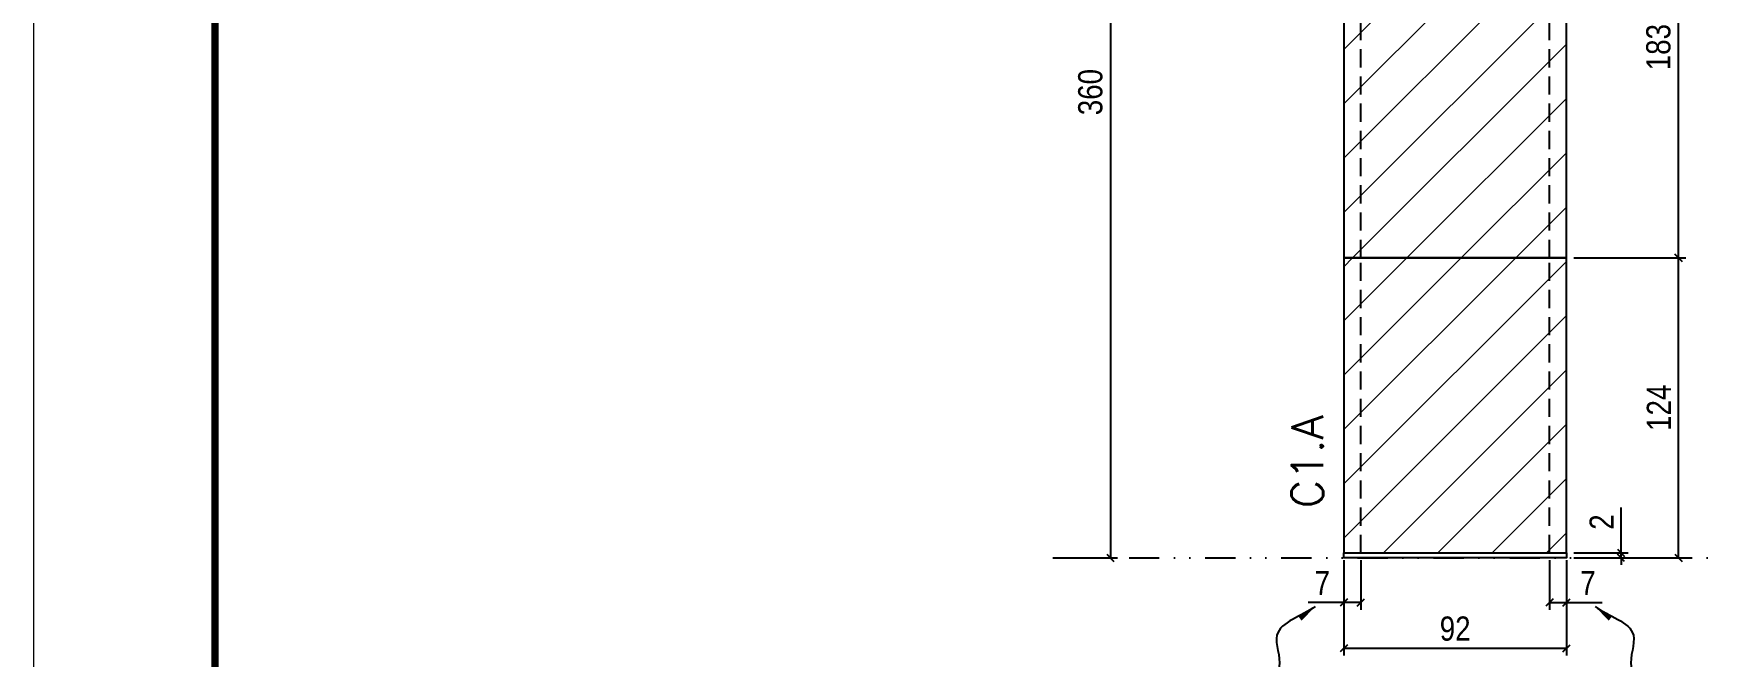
# Model space of a CAD drawing. Extents: x 2949 to 9203, y -16089 to 12527.
# Drawn here: x 7718 to 8409, y 3787 to 4045 of the extents above; entities that cross this region are included whole.
import ezdxf

# ---------------------------------------------------------------- set-up
doc = ezdxf.new("R2010")
doc.units = 0
for name, pattern in [('DASHED', [0.75, 0.5, -0.25]), ('DIVIDE2', [0.625, 0.25, -0.125, 0, -0.125, 0, -0.125]), ('HIDDEN', [0.375, 0.25, -0.125])]:
    doc.linetypes.add(name, pattern=pattern)
for name, color, linetype in [('COTA', 241, 'Continuous'), ('cotas', 4, 'Continuous'), ('Nível', 160, 'Continuous'), ('Painéis', 200, 'Continuous'), ('Sarrafo de Pressão', 42, 'HIDDEN')]:
    doc.layers.add(name, color=color, linetype=linetype)
for name, color, linetype, lineweight in [('Folhas', 255, 'Continuous', 9), ('Hachura', 251, 'Continuous', 9), ('SARRAFO DE PRESSAO', 251, 'DASHED', 9), ('Texto Seção', 7, 'Continuous', 15)]:
    doc.layers.add(name, color=color, linetype=linetype, lineweight=lineweight)
doc.styles.add('COTA TECNICA', font='techl___.ttf', dxfattribs={"height": 10})
doc.styles.add('COTA TECNICA-50', font='techl___.ttf', dxfattribs={"height": 10})
doc.styles.add('REGUA-120', font='ROMANS.shx', dxfattribs={"height": 15})
doc.styles.get("Standard").update_dxf_attribs({"font": 'arial.ttf'})
doc.dimstyles.new('COTA PAINEL-50', dxfattribs={"dimtxt": 10, "dimasz": 3, "dimexe": 3, "dimexo": 3, "dimgap": 3, "dimtad": 1, "dimdec": 1, "dimzin": 12, "dimdsep": 46, "dimtxsty": 'COTA TECNICA-50', "dimblk1": 'OBLIQUE', "dimblk2": 'OBLIQUE', "dimsah": 1, "dimcen": 0.9, "dimclrd": 4, "dimclre": 4, "dimclrt": 240, "dimadec": 1, "dimazin": 3, "dimtfac": 1, "dimtdec": 1, "dimtmove": 0, "dimatfit": 3, "dimfxl": 1, "dimtolj": 1, "dimtzin": 12, "dimarcsym": 0})
doc.dimstyles.new('PAINEL', dxfattribs={"dimtxt": 10, "dimasz": 3, "dimexe": 3, "dimexo": 3, "dimgap": 3, "dimtad": 1, "dimdec": 1, "dimzin": 12, "dimdsep": 46, "dimtxsty": 'COTA TECNICA', "dimblk1": 'OBLIQUE', "dimblk2": 'OBLIQUE', "dimsah": 1, "dimcen": 0.9, "dimclrd": 4, "dimclre": 4, "dimclrt": 240, "dimadec": 1, "dimazin": 3, "dimtfac": 1, "dimtdec": 1, "dimtmove": 0, "dimatfit": 3, "dimfxl": 1, "dimtolj": 1, "dimtzin": 12, "dimarcsym": 0})
doc.dimstyles.get("Standard").update_dxf_attribs({"dimtxt": 0.18, "dimasz": 0.18, "dimexe": 0.18, "dimexo": 0.0625, "dimgap": 0.09, "dimtad": 0, "dimtih": 1, "dimtoh": 1, "dimdec": 4, "dimzin": 0, "dimdsep": 46, "dimtxsty": 'Standard', "dimcen": 0.09, "dimadec": 0, "dimazin": 0, "dimtfac": 1, "dimtdec": 4, "dimtofl": 0, "dimtmove": 0, "dimatfit": 3, "dimfxl": 1, "dimtolj": 1, "dimtzin": 0, "dimarcsym": 0})

# ---------------------------------------------------------------- blocks, each defined once
blk = doc.blocks.new('9999999999')
at = {"layer": 'Folhas'}
blk.add_lwpolyline([(98138.98, 34190.21), (99623.98, 34190.21), (99623.98, 35240.21), (98138.98, 35240.21)], close=True, dxfattribs=at)
at = {"layer": 'Folhas', "color": 30, "const_width": 3}
blk.add_lwpolyline([(98213.98, 34230.21), (99583.98, 34230.21), (99583.98, 35200.21), (98213.98, 35200.21)], close=True, dxfattribs=at)
blk = doc.blocks.new('_Oblique')
at = {"color": 0, "linetype": 'ByBlock', "lineweight": -2}
blk.add_line((-0.5, -0.5), (0.5, 0.5), dxfattribs=at)
blk = doc.blocks.new('*D1116')
at = {"layer": 'cotas', "color": 4, "linetype": 'ByBlock', "lineweight": -2, "transparency": 16777216}
for p, q in [((8141.69, 4187.99), (8165.41, 4187.99)), ((8162.41, 4187.99), (8162.41, 3827.99)), ((8141.69, 3827.99), (8165.41, 3827.99))]:
    blk.add_line(p, q, dxfattribs=at)
at = {"layer": 'Defpoints', "color": 0, "linetype": 'ByBlock', "transparency": 16777216}
for p in [(8138.69, 4187.99), (8138.69, 3827.99), (8162.41, 3827.99)]:
    blk.add_point(p, dxfattribs=at)
at = {"layer": 'cotas', "color": 4, "linetype": 'ByBlock', "lineweight": -2, "transparency": 16777216, "xscale": 3, "yscale": 3, "zscale": 3}
for p, rotation in [((8162.41, 4187.99), 90), ((8162.41, 3827.99), 270)]:
    blk.add_blockref('_Oblique', p, dxfattribs=dict(at, rotation=rotation))
at = {"layer": 'cotas', "color": 240, "linetype": 'ByBlock', "transparency": 16777216, "insert": (8154.19, 4020.52), "char_height": 10, "attachment_point": 5, "rotation": 90, "style": 'COTA TECNICA'}
blk.add_mtext('\\A1;360', dxfattribs=at)
blk = doc.blocks.new('*D1097')
at = {"layer": 'COTA', "color": 4, "lineweight": -2, "transparency": 16777216}
for p, q in [((8258.86, 3826.99), (8258.86, 3787.54)), ((8350.86, 3826.99), (8350.86, 3787.54)), ((8258.86, 3790.54), (8350.86, 3790.54))]:
    blk.add_line(p, q, dxfattribs=at)
at = {"layer": 'Defpoints', "color": 0, "transparency": 16777216}
for p in [(8258.86, 3829.99), (8350.86, 3829.99), (8350.86, 3790.54)]:
    blk.add_point(p, dxfattribs=at)
at = {"layer": 'COTA', "color": 4, "lineweight": -2, "transparency": 16777216, "xscale": 3, "yscale": 3, "zscale": 3, "rotation": 180}
blk.add_blockref('_Oblique', (8258.86, 3790.54), dxfattribs=at)
at = {"layer": 'COTA', "color": 4, "lineweight": -2, "transparency": 16777216, "xscale": 3, "yscale": 3, "zscale": 3}
blk.add_blockref('_Oblique', (8350.86, 3790.54), dxfattribs=at)
at = {"layer": 'COTA', "color": 240, "transparency": 16777216, "insert": (8304.86, 3798.63), "char_height": 10, "attachment_point": 5, "style": 'COTA TECNICA'}
blk.add_mtext('\\A1;92', dxfattribs=at)
blk = doc.blocks.new('*D1098')
at = {"layer": 'COTA', "color": 4, "lineweight": -2, "transparency": 16777216}
for p, q in [((8353.86, 3951.99), (8400.1, 3951.99)), ((8397.1, 3827.99), (8397.1, 3951.99)), ((8353.86, 3827.99), (8400.1, 3827.99))]:
    blk.add_line(p, q, dxfattribs=at)
at = {"layer": 'Defpoints', "color": 0, "transparency": 16777216}
for p in [(8350.86, 3951.99), (8397.1, 3951.99), (8350.86, 3827.99)]:
    blk.add_point(p, dxfattribs=at)
at = {"layer": 'COTA', "color": 4, "lineweight": -2, "transparency": 16777216, "xscale": 3, "yscale": 3, "zscale": 3}
for p, rotation in [((8397.1, 3951.99), 90), ((8397.1, 3827.99), 270)]:
    blk.add_blockref('_Oblique', p, dxfattribs=dict(at, rotation=rotation))
at = {"layer": 'COTA', "color": 240, "transparency": 16777216, "insert": (8389.03, 3889.99), "char_height": 10, "attachment_point": 5, "rotation": 90, "style": 'COTA TECNICA-50'}
blk.add_mtext('\\A1;124', dxfattribs=at)
blk = doc.blocks.new('*D1099')
at = {"layer": 'COTA', "color": 4, "lineweight": -2, "transparency": 16777216}
for p, q in [((8373.39, 3829.99), (8373.39, 3848.79)), ((8353.86, 3829.99), (8376.39, 3829.99)), ((8373.39, 3827.99), (8373.39, 3829.99)), ((8353.86, 3827.99), (8376.39, 3827.99)), ((8373.39, 3827.99), (8373.39, 3824.99))]:
    blk.add_line(p, q, dxfattribs=at)
at = {"layer": 'Defpoints', "color": 0, "transparency": 16777216}
for p in [(8350.86, 3829.99), (8350.86, 3827.99), (8373.39, 3827.99)]:
    blk.add_point(p, dxfattribs=at)
at = {"layer": 'COTA', "color": 4, "lineweight": -2, "transparency": 16777216, "xscale": 3, "yscale": 3, "zscale": 3}
for p, rotation in [((8373.39, 3829.99), 270), ((8373.39, 3827.99), 90)]:
    blk.add_blockref('_Oblique', p, dxfattribs=dict(at, rotation=rotation))
at = {"layer": 'COTA', "color": 240, "transparency": 16777216, "insert": (8365.39, 3842.74), "char_height": 10, "attachment_point": 5, "rotation": 90, "style": 'COTA TECNICA-50'}
blk.add_mtext('\\A1;2', dxfattribs=at)
blk = doc.blocks.new('*D1100')
at = {"layer": 'COTA', "color": 4, "linetype": 'ByBlock', "lineweight": -2, "transparency": 16777216}
for p, q in [((8353.86, 4135.79), (8400.1, 4135.79)), ((8397.1, 3951.99), (8397.1, 4135.79)), ((8353.86, 3951.99), (8400.1, 3951.99))]:
    blk.add_line(p, q, dxfattribs=at)
at = {"layer": 'Defpoints', "color": 0, "linetype": 'ByBlock', "transparency": 16777216}
for p in [(8350.86, 4135.79), (8397.1, 4135.79), (8350.86, 3951.99)]:
    blk.add_point(p, dxfattribs=at)
at = {"layer": 'COTA', "color": 4, "linetype": 'ByBlock', "lineweight": -2, "transparency": 16777216, "xscale": 3, "yscale": 3, "zscale": 3}
for p, rotation in [((8397.1, 4135.79), 90), ((8397.1, 3951.99), 270)]:
    blk.add_blockref('_Oblique', p, dxfattribs=dict(at, rotation=rotation))
at = {"layer": 'COTA', "color": 240, "linetype": 'ByBlock', "transparency": 16777216, "insert": (8388.86, 4043.89), "char_height": 10, "attachment_point": 5, "rotation": 90, "style": 'COTA TECNICA'}
blk.add_mtext('\\A1;183.8', dxfattribs=at)
blk = doc.blocks.new('*D1112')
at = {"layer": 'COTA', "color": 4, "lineweight": -2, "transparency": 16777216}
for p, q in [((8258.86, 3824.99), (8258.86, 3806.48)), ((8265.86, 3826.99), (8265.86, 3806.48)), ((8258.86, 3809.48), (8244.13, 3809.48)), ((8265.86, 3809.48), (8258.86, 3809.48))]:
    blk.add_line(p, q, dxfattribs=at)
at = {"layer": 'Defpoints', "color": 0, "transparency": 16777216}
for p in [(8265.86, 3829.99), (8258.86, 3827.99), (8258.86, 3809.48)]:
    blk.add_point(p, dxfattribs=at)
at = {"layer": 'COTA', "color": 4, "lineweight": -2, "transparency": 16777216, "xscale": 3, "yscale": 3, "zscale": 3, "rotation": 180}
blk.add_blockref('_Oblique', (8258.86, 3809.48), dxfattribs=at)
at = {"layer": 'COTA', "color": 4, "lineweight": -2, "transparency": 16777216, "xscale": 3, "yscale": 3, "zscale": 3}
blk.add_blockref('_Oblique', (8265.86, 3809.48), dxfattribs=at)
at = {"layer": 'COTA', "color": 240, "transparency": 16777216, "insert": (8250, 3817.55), "char_height": 10, "attachment_point": 5, "style": 'COTA TECNICA-50'}
blk.add_mtext('\\A1;7', dxfattribs=at)
blk = doc.blocks.new('*D1113')
at = {"layer": 'COTA', "color": 4, "lineweight": -2, "transparency": 16777216}
for p, q in [((8343.86, 3826.99), (8343.86, 3806.48)), ((8350.86, 3824.99), (8350.86, 3806.48)), ((8343.86, 3809.48), (8350.86, 3809.48)), ((8350.86, 3809.48), (8365.59, 3809.48))]:
    blk.add_line(p, q, dxfattribs=at)
at = {"layer": 'Defpoints', "color": 0, "transparency": 16777216}
for p in [(8343.86, 3829.99), (8350.86, 3827.99), (8350.86, 3809.48)]:
    blk.add_point(p, dxfattribs=at)
at = {"layer": 'COTA', "color": 4, "lineweight": -2, "transparency": 16777216, "xscale": 3, "yscale": 3, "zscale": 3, "rotation": 180}
blk.add_blockref('_Oblique', (8343.86, 3809.48), dxfattribs=at)
at = {"layer": 'COTA', "color": 4, "lineweight": -2, "transparency": 16777216, "xscale": 3, "yscale": 3, "zscale": 3}
blk.add_blockref('_Oblique', (8350.86, 3809.48), dxfattribs=at)
at = {"layer": 'COTA', "color": 240, "transparency": 16777216, "insert": (8359.73, 3817.55), "char_height": 10, "attachment_point": 5, "style": 'COTA TECNICA-50'}
blk.add_mtext('\\A1;7', dxfattribs=at)

msp = doc.modelspace()

# ---------------------------------------------------------------- hatches: boundary and pattern name
at = {"layer": 'Hachura', "linetype": 'ByBlock'}
h = msp.add_hatch(dxfattribs=at)
h.set_pattern_fill('ANSI31', color=256, scale=5)
h.paths.add_polyline_path([(8258.86, 3951.99), (8350.86, 3951.99), (8350.86, 4135.79), (8258.86, 4135.79)])
h = msp.add_hatch(dxfattribs=at)
h.set_pattern_fill('ANSI31', color=256, scale=5)
h.paths.add_polyline_path([(8350.86, 3951.99), (8258.86, 3951.99), (8258.86, 3829.99), (8350.86, 3829.99)])

# ---------------------------------------------------------------- linework, layer by layer
at = {"layer": 'Nível', "color": 4, "linetype": 'DIVIDE2', "ltscale": 50}
msp.add_line((8138.69, 3827.99), (9149.03, 3827.99), dxfattribs=at)
at = {"layer": 'Painéis'}
for points in [[(8258.86, 3951.99), (8350.86, 3951.99), (8350.86, 4135.79), (8258.86, 4135.79)], [(8258.86, 3829.99), (8350.86, 3829.99), (8350.86, 3951.99), (8258.86, 3951.99)], [(8258.86, 3829.99), (8350.86, 3829.99), (8350.86, 3827.99), (8258.86, 3827.99)]]:
    msp.add_lwpolyline(points, close=True, dxfattribs=at)
at = {"layer": 'Sarrafo de Pressão', "ltscale": 30}
for p, q in [((8265.86, 3951.99), (8265.86, 4135.79)), ((8343.86, 3951.99), (8343.86, 4135.79)), ((8265.86, 3829.99), (8265.86, 3951.99)), ((8343.86, 3829.99), (8343.86, 3951.99))]:
    msp.add_line(p, q, dxfattribs=at)

# ---------------------------------------------------------------- block references
at = {"layer": 'SARRAFO DE PRESSAO', "color": 6, "linetype": 'ByBlock'}
msp.add_blockref('9999999999', (-90421.44, -30753.5), dxfattribs=at)

# ---------------------------------------------------------------- texts
at = {"layer": 'Texto Seção', "insert": (8250.32, 3848.46), "char_height": 13, "width": 285.3299, "attachment_point": 7, "rotation": 90, "style": 'REGUA-120'}
msp.add_mtext('C1.A', dxfattribs=at)

# ---------------------------------------------------------------- dimensions: what is measured, and where the dimension line sits
at = {"layer": 'COTA', "linetype": 'ByBlock'}
dim = msp.add_linear_dim(base=(8397.1, 4135.79), p1=(8350.86, 3951.99), p2=(8350.86, 4135.79), angle=90, dimstyle='PAINEL', override={"dimtmove": 1}, dxfattribs=at)
dim.commit()
dim.dimension.update_dxf_attribs({"geometry": '*D1100', "text_midpoint": (8388.86, 4043.89)})
at = {"layer": 'COTA'}
for base, p1, p2, angle, picture, middle in [((8397.1, 3951.99), (8350.86, 3827.99), (8350.86, 3951.99), 90, '*D1098', (8389.03, 3889.99)), ((8258.86, 3809.48), (8265.86, 3829.99), (8258.86, 3827.99), 180, '*D1112', (8250, 3817.55))]:
    dim = msp.add_linear_dim(base=base, p1=p1, p2=p2, angle=angle, dimstyle='COTA PAINEL-50', dxfattribs=at)
    dim.commit()
    dim.dimension.update_dxf_attribs({"geometry": picture, "text_midpoint": middle})
dim = msp.add_linear_dim(base=(8373.39, 3827.99), p1=(8350.86, 3829.99), p2=(8350.86, 3827.99), angle=90, dimstyle='COTA PAINEL-50', dxfattribs=at)
dim.commit()
dim.dimension.update_dxf_attribs({"geometry": '*D1099', "text_midpoint": (8373.39, 3842.74), "dimtype": 160})
dim = msp.add_linear_dim(base=(8350.86, 3790.54), p1=(8258.86, 3829.99), p2=(8350.86, 3829.99), dimstyle='PAINEL', override={"dimarcsym": 2}, dxfattribs=at)
dim.commit()
dim.dimension.update_dxf_attribs({"geometry": '*D1097', "text_midpoint": (8304.86, 3798.63)})
dim = msp.add_linear_dim(base=(8350.86, 3809.48), p1=(8343.86, 3829.99), p2=(8350.86, 3827.99), dimstyle='COTA PAINEL-50', dxfattribs=at)
dim.commit()
dim.dimension.update_dxf_attribs({"geometry": '*D1113', "text_midpoint": (8359.73, 3817.55)})
at = {"layer": 'cotas', "linetype": 'ByBlock'}
dim = msp.add_linear_dim(base=(8162.41, 3827.99), p1=(8138.69, 4187.99), p2=(8138.69, 3827.99), angle=90, dimstyle='PAINEL', dxfattribs=at)
dim.commit()
dim.dimension.update_dxf_attribs({"geometry": '*D1116', "text_midpoint": (8162.41, 4020.52), "dimtype": 160})

# ---------------------------------------------------------------- leaders
at = {"layer": 'COTA', "path_type": 1}
for points in [[(8247.03, 3807.81), (8231.25, 3795.98), (8232.17, 3782.97), (8226.62, 3773.19)], [(8362.69, 3807.81), (8378.48, 3795.98), (8377.55, 3782.97), (8383.1, 3773.19)]]:
    msp.add_leader(points, dimstyle='Standard', override={"dimasz": 8}, dxfattribs=at)

doc.saveas('drawing.dxf')
